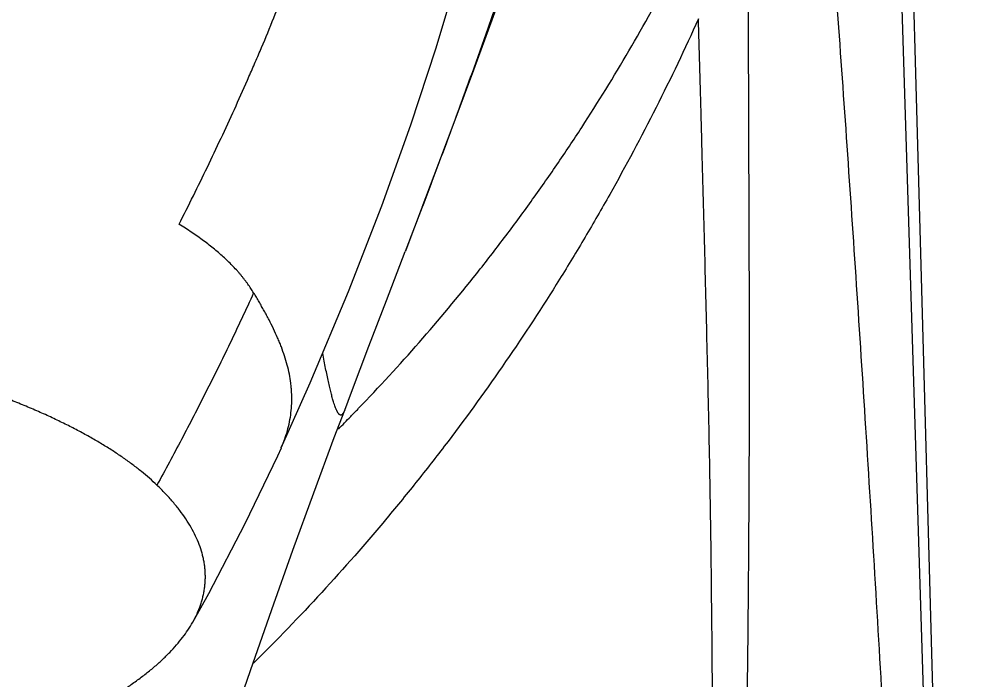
# Model space of a CAD drawing. Header units: millimetres. Extents: x 601 to 1195, y -13 to 407.
# Drawn here: x 1044.57 to 1056.64, y 236.6 to 245.05 of the extents above; entities that cross this region are included whole.
import ezdxf

# ---------------------------------------------------------------- set-up
doc = ezdxf.new("R2010")
doc.units = ezdxf.units.MM
doc.header["$LTSCALE"] = 0.1

msp = doc.modelspace()

# ---------------------------------------------------------------- linework, layer by layer
at = {"color": 7, "linetype": 'Continuous'}
for p, q in [((1055.396, 260.286), (1056.637, 220.582)), ((1049.728, 242.645), (1049.51, 242.078)), ((1048.735, 240.047), (1048.823, 240.279)), ((1048.735, 240.048), (1048.735, 240.048)), ((1047.878, 239.463), (1047.925, 239.567))]:
    msp.add_line(p, q, dxfattribs=at)
for points in [[(1047.921, 239.566), (1048.292, 240.4), (1048.784, 241.565), (1049.212, 242.663), (1049.583, 243.698), (1049.906, 244.684), (1050.184, 245.611), (1050.426, 246.478), (1050.639, 247.287), (1050.829, 248.041), (1050.923, 248.419)], [(1056.548, 226.52), (1056.406, 231.455), (1056.259, 236.632), (1056.107, 242.056), (1055.95, 247.733)], [(1049.728, 242.645), (1049.942, 243.209), (1050.163, 243.795), (1050.39, 244.404), (1050.624, 245.043), (1050.864, 245.714), (1051.109, 246.422)], [(1048.823, 240.279), (1049.046, 240.866), (1049.27, 241.452), (1049.511, 242.078)], [(1048.339, 238.991), (1048.602, 239.697), (1048.735, 240.048)], [(1046.79, 237.335), (1046.995, 237.703), (1047.463, 238.597), (1047.878, 239.463)], [(1046.437, 233.606), (1046.708, 234.371), (1046.981, 235.147), (1047.255, 235.931), (1047.53, 236.718), (1047.803, 237.498), (1048.073, 238.257), (1048.339, 238.991)]]:
    msp.add_lwpolyline(points, dxfattribs=at)
for centre, radius, start, end in [((1031.93, 256.467), 23.606, 315.6563, 315.995), ((1031.935, 256.462), 23.599, 315.111, 315.6563), ((1046.427, 240.241), 1.639, 335.8914, 338.7473), ((1046.474, 240.222), 1.589, 338.7592, 340.6815)]:
    msp.add_arc(centre, radius, start, end, dxfattribs=at)
for points, knots in [([(1046.615, 242.427), (1046.739, 242.669), (1046.92, 243.035), (1047.153, 243.526), (1047.324, 243.896), (1047.463, 244.206), (1047.571, 244.455), (1047.679, 244.705), (1047.809, 245.018), (1048.013, 245.521), (1048.255, 246.155), (1048.527, 246.921), (1048.78, 247.693), (1048.937, 248.211), (1049.012, 248.471)], [0, 0, 0, 0, 0.12527, 0.187904, 0.250525, 0.313124, 0.344413, 0.375695, 0.438236, 0.500751, 0.625712, 0.750598, 0.87538, 1, 1, 1, 1]), ([(1054.786, 248.482), (1054.83, 247.937), (1054.916, 246.83), (1055.041, 245.146), (1055.164, 243.413), (1055.285, 241.634), (1055.403, 239.807), (1055.519, 237.934), (1055.633, 236.016), (1055.743, 234.057), (1055.851, 232.068), (1055.954, 230.055), (1056.053, 228.024), (1056.147, 225.973), (1056.237, 223.902), (1056.308, 222.163), (1056.361, 220.76), (1056.413, 219.347), (1056.452, 218.286), (1056.478, 217.579)], [0, 0, 0, 0, 0.053001, 0.107585, 0.163702, 0.221335, 0.280477, 0.341108, 0.403218, 0.466744, 0.53125, 0.596344, 0.662042, 0.728362, 0.795313, 0.862982, 0.897105, 0.931356, 1, 1, 1, 1]), ([(1048.909, 240.068), (1049.176, 240.344), (1049.696, 240.909), (1050.31, 241.645), (1050.78, 242.252), (1051.122, 242.715), (1051.452, 243.186), (1051.878, 243.825), (1052.381, 244.641), (1052.846, 245.481), (1053.194, 246.165), (1053.525, 246.856), (1053.756, 247.384), (1053.902, 247.738)], [0, 0, 0, 0, 0.125001, 0.250001, 0.312506, 0.375011, 0.437514, 0.500015, 0.62501, 0.750007, 0.812509, 0.875009, 1, 1, 1, 1]), ([(1051.16, 246.718), (1051.094, 246.507), (1050.961, 246.092), (1050.757, 245.48), (1050.552, 244.886), (1050.379, 244.402), (1050.24, 244.02), (1050.137, 243.738), (1050.033, 243.458), (1049.929, 243.18), (1049.825, 242.903), (1049.686, 242.537), (1049.582, 242.264), (1049.512, 242.082)], [0, 0, 0, 0, 0.134691, 0.26551, 0.393029, 0.517809, 0.579347, 0.640409, 0.701064, 0.76138, 0.821406, 0.881169, 1, 1, 1, 1]), ([(1053.899, 246.579), (1053.898, 246.02), (1053.899, 245.18), (1053.902, 244.055), (1053.905, 243.202), (1053.908, 242.342), (1053.911, 241.472), (1053.912, 240.594), (1053.911, 239.706), (1053.907, 238.809), (1053.899, 237.593), (1053.882, 236.053), (1053.856, 234.499), (1053.829, 233.24), (1053.806, 232.285), (1053.78, 231.326), (1053.75, 230.364), (1053.716, 229.401), (1053.678, 228.439), (1053.636, 227.476), (1053.588, 226.512), (1053.536, 225.549), (1053.48, 224.586), (1053.418, 223.622), (1053.35, 222.661), (1053.287, 221.86), (1053.233, 221.222), (1053.191, 220.743), (1053.145, 220.264), (1053.108, 219.863), (1053.078, 219.538), (1053.057, 219.29), (1053.036, 219.038), (1053.017, 218.781), (1052.999, 218.52), (1052.983, 218.255), (1052.967, 217.987), (1052.947, 217.629), (1052.928, 217.271), (1052.91, 216.917), (1052.9, 216.742), (1052.896, 216.655)], [0, 0, 0, 0, 0.055928, 0.084163, 0.112627, 0.141355, 0.170368, 0.199684, 0.229321, 0.259291, 0.289579, 0.351025, 0.413552, 0.445244, 0.477161, 0.509229, 0.54137, 0.573524, 0.605686, 0.637866, 0.670061, 0.702271, 0.734492, 0.766717, 0.798919, 0.831064, 0.847105, 0.863121, 0.879138, 0.895308, 0.903507, 0.911812, 0.920247, 0.928834, 0.937586, 0.946468, 0.955438, 0.964448, 0.982412, 0.991276, 1, 1, 1, 1]), ([(1053.262, 245.054), (1053.09, 244.671), (1052.728, 243.914), (1052.234, 242.988), (1051.814, 242.26), (1051.378, 241.543), (1050.803, 240.664), (1050.189, 239.814), (1049.673, 239.151), (1049.142, 238.501), (1048.449, 237.711), (1047.866, 237.107), (1047.567, 236.812)], [0, 0, 0, 0, 0.124915, 0.249928, 0.31245, 0.374968, 0.49995, 0.624897, 0.687387, 0.749892, 0.87493, 1, 1, 1, 1]), ([(1053.391, 240.165), (1053.381, 240.586), (1053.366, 241.214), (1053.345, 242.048), (1053.329, 242.663), (1053.315, 243.172), (1053.304, 243.575), (1053.293, 243.973), (1053.279, 244.466), (1053.268, 244.859), (1053.262, 245.054)], [0, 0, 0, 0, 0.258331, 0.385628, 0.511506, 0.635917, 0.697559, 0.758819, 0.880185, 1, 1, 1, 1]), ([(1047.57, 241.549), (1047.558, 241.568), (1047.534, 241.606), (1047.502, 241.653), (1047.475, 241.69), (1047.454, 241.718), (1047.432, 241.746), (1047.409, 241.774), (1047.386, 241.802), (1047.353, 241.84), (1047.309, 241.886), (1047.254, 241.942), (1047.196, 241.997), (1047.134, 242.052), (1047.046, 242.126), (1046.928, 242.218), (1046.776, 242.325), (1046.669, 242.394), (1046.613, 242.429)], [0, 0, 0, 0, 0.051162, 0.103193, 0.12962, 0.156371, 0.183485, 0.210993, 0.238904, 0.267223, 0.325106, 0.384676, 0.445957, 0.508966, 0.573722, 0.708555, 0.850612, 1, 1, 1, 1]), ([(1047.57, 241.549), (1047.52, 241.44), (1047.419, 241.223), (1047.267, 240.902), (1047.113, 240.587), (1046.959, 240.278), (1046.804, 239.975), (1046.597, 239.578), (1046.439, 239.284), (1046.332, 239.089)], [0, 0, 0, 0, 0.131341, 0.260349, 0.387312, 0.5125, 0.636142, 0.75846, 1, 1, 1, 1]), ([(1047.974, 239.697), (1047.987, 239.735), (1048.011, 239.811), (1048.036, 239.928), (1048.053, 240.044), (1048.06, 240.161), (1048.058, 240.258), (1048.052, 240.336), (1048.044, 240.413), (1048.028, 240.511), (1048.001, 240.627), (1047.966, 240.743), (1047.932, 240.839), (1047.902, 240.916), (1047.869, 240.993), (1047.825, 241.09), (1047.777, 241.185), (1047.736, 241.262), (1047.705, 241.319), (1047.678, 241.367), (1047.656, 241.406), (1047.64, 241.434), (1047.623, 241.463), (1047.605, 241.492), (1047.588, 241.521), (1047.576, 241.54), (1047.57, 241.549)], [0, 0, 0, 0, 0.061672, 0.122167, 0.181869, 0.241141, 0.30032, 0.329978, 0.359725, 0.41961, 0.48021, 0.541694, 0.604177, 0.635817, 0.667727, 0.732334, 0.797923, 0.831055, 0.864405, 0.89797, 0.914832, 0.931747, 0.948714, 0.965735, 0.982824, 1, 1, 1, 1]), ([(1046.332, 239.089), (1046.301, 239.119), (1046.236, 239.179), (1046.133, 239.265), (1046.022, 239.352), (1045.904, 239.437), (1045.778, 239.522), (1045.644, 239.606), (1045.503, 239.689), (1045.354, 239.771), (1045.197, 239.852), (1045.032, 239.933), (1044.859, 240.012), (1044.679, 240.09), (1044.492, 240.166), (1044.297, 240.242), (1044.095, 240.316), (1043.885, 240.389), (1043.668, 240.46), (1043.445, 240.53), (1043.214, 240.598), (1042.977, 240.665), (1042.734, 240.731), (1042.397, 240.817), (1042.053, 240.898), (1041.7, 240.976), (1041.333, 241.053), (1040.863, 241.145), (1040.284, 241.247), (1039.892, 241.31), (1039.693, 241.34)], [0, 0, 0, 0, 0.018207, 0.037172, 0.056922, 0.077481, 0.098873, 0.121118, 0.144235, 0.168243, 0.193157, 0.218984, 0.245723, 0.273374, 0.301935, 0.331402, 0.361772, 0.393041, 0.425201, 0.458235, 0.492125, 0.52685, 0.56239, 0.598722, 0.673676, 0.712253, 0.751524, 0.832026, 0.914936, 1, 1, 1, 1]), ([(1048.593, 240.155), (1048.587, 240.173), (1048.576, 240.211), (1048.56, 240.272), (1048.544, 240.341), (1048.527, 240.416), (1048.509, 240.497), (1048.491, 240.585), (1048.472, 240.678), (1048.46, 240.742), (1048.454, 240.775)], [0, 0, 0, 0, 0.088556, 0.188522, 0.299323, 0.420543, 0.55182, 0.69259, 0.842201, 1, 1, 1, 1]), ([(1048.735, 240.048), (1048.732, 240.042), (1048.728, 240.032), (1048.722, 240.019), (1048.717, 240.011), (1048.713, 240.005), (1048.709, 240), (1048.705, 239.996), (1048.701, 239.992), (1048.697, 239.99), (1048.693, 239.987), (1048.689, 239.986), (1048.685, 239.985), (1048.681, 239.986), (1048.676, 239.987), (1048.673, 239.989), (1048.67, 239.99), (1048.667, 239.993), (1048.663, 239.996), (1048.659, 240.001), (1048.654, 240.007), (1048.649, 240.014), (1048.644, 240.022), (1048.64, 240.031), (1048.635, 240.041), (1048.63, 240.051), (1048.623, 240.068), (1048.614, 240.091), (1048.603, 240.121), (1048.596, 240.143), (1048.593, 240.155)], [0, 0, 0, 0, 0.064437, 0.121019, 0.146482, 0.170142, 0.192081, 0.212386, 0.231127, 0.248429, 0.264509, 0.279696, 0.294447, 0.309329, 0.324959, 0.341936, 0.351104, 0.3608, 0.381965, 0.405746, 0.432331, 0.461852, 0.494404, 0.530054, 0.568867, 0.610912, 0.656253, 0.757033, 0.871561, 1, 1, 1, 1]), ([(1053.444, 234.452), (1053.445, 234.698), (1053.446, 235.186), (1053.445, 235.917), (1053.441, 236.641), (1053.435, 237.358), (1053.427, 238.07), (1053.418, 238.774), (1053.406, 239.472), (1053.396, 239.934), (1053.391, 240.165)], [0, 0, 0, 0, 0.128884, 0.256725, 0.38348, 0.509113, 0.633595, 0.756902, 0.879032, 1, 1, 1, 1]), ([(1046.79, 237.335), (1046.81, 237.371), (1046.847, 237.443), (1046.884, 237.535), (1046.907, 237.609), (1046.922, 237.665), (1046.934, 237.72), (1046.943, 237.775), (1046.949, 237.831), (1046.952, 237.886), (1046.952, 237.942), (1046.949, 237.997), (1046.944, 238.052), (1046.936, 238.108), (1046.924, 238.163), (1046.906, 238.237), (1046.875, 238.33), (1046.828, 238.441), (1046.77, 238.55), (1046.702, 238.66), (1046.624, 238.769), (1046.536, 238.877), (1046.438, 238.985), (1046.368, 239.055), (1046.332, 239.089)], [0, 0, 0, 0, 0.062365, 0.122415, 0.151737, 0.180673, 0.209291, 0.23766, 0.26585, 0.293931, 0.321973, 0.350047, 0.378219, 0.406557, 0.435124, 0.463983, 0.522789, 0.583402, 0.646164, 0.711352, 0.779185, 0.849829, 0.923406, 1, 1, 1, 1]), ([(1044.739, 235.87), (1044.804, 235.897), (1044.932, 235.952), (1045.118, 236.037), (1045.296, 236.124), (1045.465, 236.212), (1045.625, 236.3), (1045.777, 236.39), (1045.919, 236.481), (1046.053, 236.573), (1046.177, 236.666), (1046.293, 236.759), (1046.399, 236.853), (1046.495, 236.948), (1046.583, 237.043), (1046.685, 237.169), (1046.752, 237.268), (1046.79, 237.335)], [0, 0, 0, 0, 0.082776, 0.162757, 0.239937, 0.314314, 0.38589, 0.454674, 0.520683, 0.583941, 0.644485, 0.702383, 0.75772, 0.810595, 0.861121, 0.909433, 1, 1, 1, 1])]:
    msp.add_open_spline(points, degree=3, knots=knots, dxfattribs=at)

doc.saveas('drawing.dxf')
